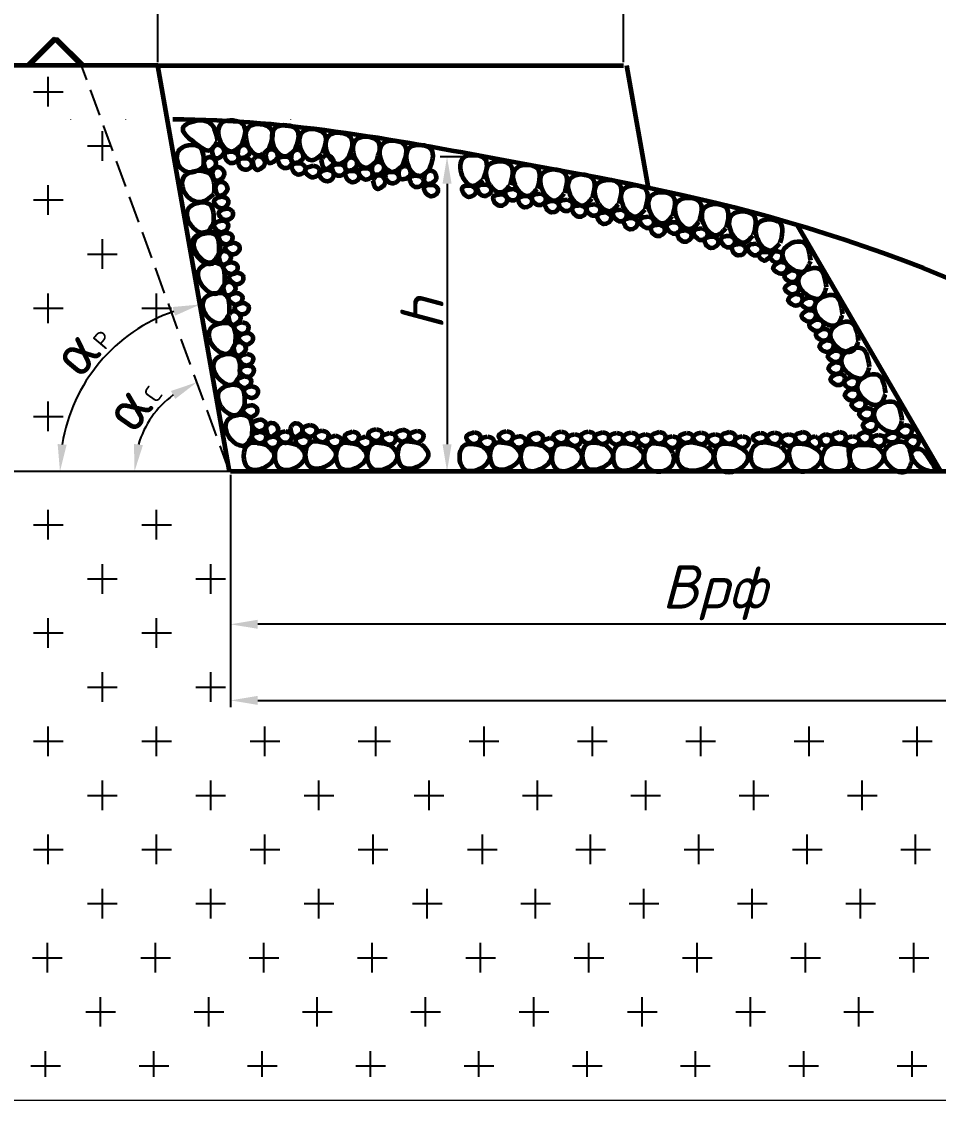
# Model space of a CAD drawing. Header units: millimetres. Extents: x 1400 to 7029, y -1119 to 1612.
# Drawn here: x 2467.7 to 2637, y -579.8 to -380.5 of the extents above; entities that cross this region are included whole.
import ezdxf

# ---------------------------------------------------------------- set-up
doc = ezdxf.new("R2010")
doc.units = ezdxf.units.MM
doc.linetypes.add('gost5', pattern=[7, 5, -2, 0])
doc.styles.get("Standard").update_dxf_attribs({"font": 'isocpeur.ttf'})
doc.dimstyles.new('ISO-25', dxfattribs={"dimtxt": 2.5, "dimasz": 2.5, "dimexe": 1.25, "dimexo": 0.625, "dimtad": 1, "dimtxsty": 'Standard', "dimcen": 2.5, "dimadec": 0, "dimazin": 0, "dimtfac": 1, "dimtmove": 0, "dimatfit": 3, "dimfxl": 1, "dimarcsym": 0})

# ---------------------------------------------------------------- blocks, each defined once
blk = doc.blocks.new('*D116')
at = {"color": 0, "lineweight": -2, "transparency": 16777216}
for p, q in [((2492.83, -387.93), (2492.83, -372.93)), ((2497.83, -374.18), (2573.83, -374.18)), ((2578.83, -387.93), (2578.83, -372.93))]:
    blk.add_line(p, q, dxfattribs=at)
at = {"color": 0, "transparency": 16777216}
for points in [[(2497.83, -373.34), (2497.83, -375.01), (2492.83, -374.18)], [(2573.83, -373.34), (2573.83, -375.01), (2578.83, -374.18)]]:
    blk.add_solid(points, dxfattribs=at)
at = {"layer": 'Defpoints', "color": 0, "transparency": 16777216}
for p in [(2578.83, -374.18), (2492.83, -388.56), (2578.83, -388.56)]:
    blk.add_point(p, dxfattribs=at)
at = {"color": 0, "transparency": 16777216, "insert": (2535.83, -369.55), "char_height": 8, "attachment_point": 5}
blk.add_mtext('{\\fISOCPEUR|b0|i1|c204|p34;А\\H0.68x;Б}', dxfattribs=at)
blk = doc.blocks.new('*D117')
at = {"color": 0, "lineweight": -2, "transparency": 16777216}
for p, q in [((2553.24, -405.43), (2544.97, -405.43)), ((2546.22, -410.43), (2546.22, -458.56)), ((2553.24, -463.56), (2544.97, -463.56))]:
    blk.add_line(p, q, dxfattribs=at)
at = {"color": 0, "transparency": 16777216}
for points in [[(2545.39, -410.43), (2547.06, -410.43), (2546.22, -405.43)], [(2545.39, -458.56), (2547.06, -458.56), (2546.22, -463.56)]]:
    blk.add_solid(points, dxfattribs=at)
at = {"layer": 'Defpoints', "color": 0, "transparency": 16777216}
for p in [(2553.86, -405.43), (2546.22, -463.56), (2553.86, -463.56)]:
    blk.add_point(p, dxfattribs=at)
at = {"color": 0, "transparency": 16777216, "insert": (2541.6, -434.49), "char_height": 8, "attachment_point": 5, "rotation": 90}
blk.add_mtext('{\\fISOCPEUR|b0|i1|c0|p34;h}', dxfattribs=at)
blk = doc.blocks.new('*D118')
at = {"color": 0, "lineweight": -2, "transparency": 16777216}
blk.add_line((2477.5, -463.56), (2473.5, -463.56), dxfattribs=at)
blk.add_arc((2506.05, -463.56), 31.3, 109.1633, 170.8367, dxfattribs=at)
at = {"color": 0, "transparency": 16777216}
for points in [[(2495.57, -433.19), (2495.99, -434.8), (2500.62, -432.73)], [(2475.98, -458.64), (2474.32, -458.51), (2474.75, -463.56)]]:
    blk.add_solid(points, dxfattribs=at)
at = {"layer": 'Defpoints', "color": 0, "transparency": 16777216}
for p in [(2492.83, -388.56), (2487.36, -438.45), (2478.13, -463.56), (2506.05, -463.56), (2506.05, -463.56)]:
    blk.add_point(p, dxfattribs=at)
at = {"color": 0, "transparency": 16777216, "insert": (2478.53, -440.47), "char_height": 8, "attachment_point": 5, "rotation": 50}
blk.add_mtext('{\\fISOCPEUR|b0|i0|c204|p34;α\\H0.4063x;Р}', dxfattribs=at)
blk = doc.blocks.new('*D119')
at = {"color": 0, "lineweight": -2, "transparency": 16777216}
blk.add_arc((2506.05, -463.56), 17.53, 126.3983, 163.6017, dxfattribs=at)
at = {"color": 0, "transparency": 16777216}
for points in [[(2495.25, -448.71), (2496.04, -450.18), (2500.05, -447.08)], [(2490.06, -458.73), (2488.41, -458.49), (2488.52, -463.56)]]:
    blk.add_solid(points, dxfattribs=at)
at = {"layer": 'Defpoints', "color": 0, "transparency": 16777216}
for p in [(2478.75, -388.56), (2494.02, -450.81), (2478.13, -463.56), (2506.05, -463.56), (2506.05, -463.56)]:
    blk.add_point(p, dxfattribs=at)
at = {"color": 0, "transparency": 16777216, "insert": (2487.9, -450.85), "char_height": 8, "attachment_point": 5, "rotation": 55}
blk.add_mtext('{\\fISOCPEUR|b0|i0|c204|p34;α\\fISOCPEUR|b0|i0|c0|p34;\\H0.4x;C}', dxfattribs=at)
blk = doc.blocks.new('*D123')
at = {"color": 0, "lineweight": -2, "transparency": 16777216}
for p, q in [((2492.2, -388.56), (2442.89, -388.56)), ((2444.14, -458.56), (2444.14, -393.56)), ((2533.35, -463.56), (2442.89, -463.56))]:
    blk.add_line(p, q, dxfattribs=at)
at = {"color": 0, "transparency": 16777216}
for points in [[(2443.31, -393.56), (2444.98, -393.56), (2444.14, -388.56)], [(2443.31, -458.56), (2444.98, -458.56), (2444.14, -463.56)]]:
    blk.add_solid(points, dxfattribs=at)
at = {"layer": 'Defpoints', "color": 0, "transparency": 16777216}
for p in [(2444.14, -388.56), (2492.83, -388.56), (2533.97, -463.56)]:
    blk.add_point(p, dxfattribs=at)
at = {"color": 0, "transparency": 16777216, "insert": (2439.52, -426.06), "char_height": 8, "attachment_point": 5, "rotation": 90}
blk.add_mtext('{\\fISOCPEUR|b0|i1|c0|p34;H}', dxfattribs=at)
blk = doc.blocks.new('*D124')
at = {"color": 0, "lineweight": -2, "transparency": 16777216}
for p, q in [((2506.26, -464.18), (2506.26, -493.07)), ((2705.38, -464.18), (2705.38, -493.07)), ((2700.38, -491.82), (2511.26, -491.82))]:
    blk.add_line(p, q, dxfattribs=at)
at = {"color": 0, "transparency": 16777216}
for points in [[(2511.26, -490.98), (2511.26, -492.65), (2506.26, -491.82)], [(2700.38, -490.98), (2700.38, -492.65), (2705.38, -491.82)]]:
    blk.add_solid(points, dxfattribs=at)
at = {"layer": 'Defpoints', "color": 0, "transparency": 16777216}
for p in [(2506.26, -463.56), (2705.38, -463.56), (2506.26, -491.82)]:
    blk.add_point(p, dxfattribs=at)
at = {"color": 0, "transparency": 16777216, "insert": (2595.54, -485.99), "char_height": 8, "attachment_point": 5}
blk.add_mtext('{\\fISOCPEUR|b0|i1|c204|p34;Врф}', dxfattribs=at)
blk = doc.blocks.new('*D126')
at = {"color": 0, "lineweight": -2, "transparency": 16777216}
for p, q in [((2814.46, -464.18), (2814.46, -507.13)), ((2506.26, -464.81), (2506.26, -507.13)), ((2511.26, -505.88), (2809.46, -505.88))]:
    blk.add_line(p, q, dxfattribs=at)
at = {"color": 0, "transparency": 16777216}
for points in [[(2511.26, -505.05), (2511.26, -506.71), (2506.26, -505.88)], [(2809.46, -505.05), (2809.46, -506.71), (2814.46, -505.88)]]:
    blk.add_solid(points, dxfattribs=at)
at = {"layer": 'Defpoints', "color": 0, "transparency": 16777216}
for p in [(2506.26, -464.18), (2814.46, -463.56), (2814.46, -505.88)]:
    blk.add_point(p, dxfattribs=at)
at = {"color": 0, "transparency": 16777216, "insert": (2660.36, -500.05), "char_height": 8, "attachment_point": 5}
blk.add_mtext('{\\fISOCPEUR|b0|i1|c204|p34;Шр}', dxfattribs=at)

msp = doc.modelspace()

# ---------------------------------------------------------------- linework, layer by layer
at = {"color": 0, "lineweight": 60}
for p, q in [((2473.7521, -383.5559), (2468.7521, -388.5559)), ((2474.0697, -383.5559), (2469.0697, -388.5559)), ((2473.7521, -383.5559), (2478.7521, -388.5559)), ((2474.0697, -383.5559), (2479.0697, -388.5559)), ((2492.8254, -388.5559), (2432.7395, -388.5559)), ((2492.8254, -388.5559), (2578.8254, -388.5559)), ((2506.0499, -463.5559), (2492.8254, -388.5559)), ((2583.4479, -411.2268), (2579.4504, -388.5559)), ((2637.3846, -463.5558), (2610.8455, -418.0321)), ((2814.4578, -463.5558), (2506.2643, -463.5558))]:
    msp.add_line(p, q, dxfattribs=at)
at = {"color": 0, "linetype": 'gost5'}
msp.add_line((2506.0499, -463.5559), (2478.7521, -388.5559), dxfattribs=at)
at = {"color": 0}
for p, q in [((2472.5789, -396.1602), (2472.5789, -390.6833)), ((2469.8404, -393.4217), (2475.3173, -393.4217)), ((2482.5789, -406.1602), (2482.5789, -400.6833)), ((2479.8404, -403.4217), (2484.1629, -403.4217)), ((2472.5789, -416.1602), (2472.5789, -410.6833)), ((2469.8404, -413.4217), (2475.3173, -413.4217)), ((2482.5789, -426.1602), (2482.5789, -420.6833)), ((2479.8404, -423.4217), (2485.3173, -423.4217)), ((2472.5789, -436.1602), (2472.5789, -430.6833)), ((2492.5789, -436.1602), (2492.5789, -430.6833)), ((2469.8404, -433.4217), (2475.3173, -433.4217)), ((2489.8404, -433.4217), (2495.3173, -433.4217)), ((2472.5789, -456.1602), (2472.5789, -450.6833)), ((2469.8404, -453.4217), (2475.3173, -453.4217)), ((2533.9719, -463.5559), (2506.0499, -463.5559)), ((2472.5789, -476.1602), (2472.5789, -470.6833)), ((2492.5789, -476.1602), (2492.5789, -470.6833)), ((2469.8404, -473.4217), (2475.3173, -473.4217)), ((2489.8404, -473.4217), (2495.3173, -473.4217)), ((2482.5789, -486.1602), (2482.5789, -480.6833)), ((2502.5789, -486.1602), (2502.5789, -480.6833)), ((2479.8404, -483.4217), (2485.3173, -483.4217)), ((2499.8404, -483.4217), (2505.3173, -483.4217)), ((2472.5789, -496.1602), (2472.5789, -490.6833)), ((2472.5789, -496.1602), (2472.5789, -490.6833)), ((2492.5789, -496.1602), (2492.5789, -490.6833)), ((2492.5789, -496.1602), (2492.5789, -490.6833)), ((2469.8404, -493.4217), (2475.3173, -493.4217)), ((2489.8404, -493.4217), (2495.3173, -493.4217)), ((2482.5789, -506.1602), (2482.5789, -500.6833)), ((2502.5789, -506.1602), (2502.5789, -500.6833)), ((2479.8404, -503.4217), (2485.3173, -503.4217)), ((2499.8404, -503.4217), (2505.3173, -503.4217)), ((2472.5789, -516.1602), (2472.5789, -510.6833)), ((2492.5789, -516.1602), (2492.5789, -510.6833)), ((2512.5789, -516.1602), (2512.5789, -510.6833)), ((2533.0608, -516.1602), (2533.0608, -510.6833)), ((2553.0608, -516.1602), (2553.0608, -510.6833)), ((2573.0608, -516.1602), (2573.0608, -510.6833)), ((2593.0608, -516.1602), (2593.0608, -510.6833)), ((2613.0608, -516.1602), (2613.0608, -510.6833)), ((2633.0608, -516.1602), (2633.0608, -510.6833)), ((2469.8404, -513.4217), (2475.3173, -513.4217)), ((2489.8404, -513.4217), (2495.3173, -513.4217)), ((2509.8404, -513.4217), (2515.3173, -513.4217)), ((2529.8404, -513.4217), (2535.3173, -513.4217)), ((2530.3223, -513.4217), (2535.7993, -513.4217)), ((2550.3223, -513.4217), (2555.7993, -513.4217)), ((2570.3223, -513.4217), (2575.7993, -513.4217)), ((2590.3223, -513.4217), (2595.7993, -513.4217)), ((2610.3223, -513.4217), (2615.7993, -513.4217)), ((2630.3223, -513.4217), (2635.7993, -513.4217)), ((2482.5789, -526.1602), (2482.5789, -520.6833)), ((2502.5789, -526.1602), (2502.5789, -520.6833)), ((2522.5789, -526.1602), (2522.5789, -520.6833)), ((2522.5789, -526.1602), (2522.5789, -520.6833)), ((2542.9002, -526.1602), (2542.9002, -520.6833)), ((2562.9002, -526.1602), (2562.9002, -520.6833)), ((2582.9002, -526.1602), (2582.9002, -520.6833)), ((2602.9002, -526.1602), (2602.9002, -520.6833)), ((2622.9002, -526.1602), (2622.9002, -520.6833)), ((2479.8404, -523.4217), (2485.3173, -523.4217)), ((2499.8404, -523.4217), (2505.3173, -523.4217)), ((2519.8404, -523.4217), (2525.3173, -523.4217)), ((2519.8404, -523.4217), (2525.3173, -523.4217)), ((2540.1617, -523.4217), (2545.6386, -523.4217)), ((2560.1617, -523.4217), (2565.6386, -523.4217)), ((2580.1617, -523.4217), (2585.6386, -523.4217)), ((2600.1617, -523.4217), (2605.6386, -523.4217)), ((2620.1617, -523.4217), (2625.6386, -523.4217)), ((2472.5789, -536.1602), (2472.5789, -530.6833)), ((2492.5789, -536.1602), (2492.5789, -530.6833)), ((2512.5789, -536.1602), (2512.5789, -530.6833)), ((2512.5789, -536.1602), (2512.5789, -530.6833)), ((2532.5789, -536.1602), (2532.5789, -530.6833)), ((2552.7395, -536.1602), (2552.7395, -530.6833)), ((2572.7395, -536.1602), (2572.7395, -530.6833)), ((2592.7395, -536.1602), (2592.7395, -530.6833)), ((2612.7395, -536.1602), (2612.7395, -530.6833)), ((2632.7395, -536.1602), (2632.7395, -530.6833)), ((2469.8404, -533.4217), (2475.3173, -533.4217)), ((2489.8404, -533.4217), (2495.3173, -533.4217)), ((2509.8404, -533.4217), (2515.3173, -533.4217)), ((2509.8404, -533.4217), (2515.3173, -533.4217)), ((2529.8404, -533.4217), (2535.3173, -533.4217)), ((2550.0011, -533.4217), (2555.478, -533.4217)), ((2570.0011, -533.4217), (2575.478, -533.4217)), ((2590.0011, -533.4217), (2595.478, -533.4217)), ((2610.0011, -533.4217), (2615.478, -533.4217)), ((2630.0011, -533.4217), (2635.478, -533.4217)), ((2482.5789, -546.1602), (2482.5789, -540.6833)), ((2502.5789, -546.1602), (2502.5789, -540.6833)), ((2522.5789, -546.1602), (2522.5789, -540.6833)), ((2542.5789, -546.1602), (2542.5789, -540.6833)), ((2562.5789, -546.1602), (2562.5789, -540.6833)), ((2582.5789, -546.1602), (2582.5789, -540.6833)), ((2602.5789, -546.1602), (2602.5789, -540.6833)), ((2622.5789, -546.1602), (2622.5789, -540.6833)), ((2479.8404, -543.4217), (2485.3173, -543.4217)), ((2499.8404, -543.4217), (2505.3173, -543.4217)), ((2519.8404, -543.4217), (2525.3173, -543.4217)), ((2539.8404, -543.4217), (2545.3173, -543.4217)), ((2559.8404, -543.4217), (2565.3173, -543.4217)), ((2579.8404, -543.4217), (2585.3173, -543.4217)), ((2599.8404, -543.4217), (2605.3173, -543.4217)), ((2619.8404, -543.4217), (2625.3173, -543.4217)), ((2472.4182, -556.1602), (2472.4182, -550.6833)), ((2492.4182, -556.1602), (2492.4182, -550.6833)), ((2512.4182, -556.1602), (2512.4182, -550.6833)), ((2532.4182, -556.1602), (2532.4182, -550.6833)), ((2552.4182, -556.1602), (2552.4182, -550.6833)), ((2572.4182, -556.1602), (2572.4182, -550.6833)), ((2592.4182, -556.1602), (2592.4182, -550.6833)), ((2612.4182, -556.1602), (2612.4182, -550.6833)), ((2632.4182, -556.1602), (2632.4182, -550.6833)), ((2469.6798, -553.4217), (2475.1567, -553.4217)), ((2489.6798, -553.4217), (2495.1567, -553.4217)), ((2509.6798, -553.4217), (2515.1567, -553.4217)), ((2529.6798, -553.4217), (2535.1567, -553.4217)), ((2549.6798, -553.4217), (2555.1567, -553.4217)), ((2569.6798, -553.4217), (2575.1567, -553.4217)), ((2589.6798, -553.4217), (2595.1567, -553.4217)), ((2609.6798, -553.4217), (2615.1567, -553.4217)), ((2629.6798, -553.4217), (2635.1567, -553.4217)), ((2482.2576, -566.1602), (2482.2576, -560.6833)), ((2502.2576, -566.1602), (2502.2576, -560.6833)), ((2522.2576, -566.1602), (2522.2576, -560.6833)), ((2542.2576, -566.1602), (2542.2576, -560.6833)), ((2562.2576, -566.1602), (2562.2576, -560.6833)), ((2582.2576, -566.1602), (2582.2576, -560.6833)), ((2602.2576, -566.1602), (2602.2576, -560.6833)), ((2622.2576, -566.1602), (2622.2576, -560.6833)), ((2479.5191, -563.4217), (2484.9961, -563.4217)), ((2499.5191, -563.4217), (2504.9961, -563.4217)), ((2519.5191, -563.4217), (2524.9961, -563.4217)), ((2539.5191, -563.4217), (2544.9961, -563.4217)), ((2559.5191, -563.4217), (2564.9961, -563.4217)), ((2579.5191, -563.4217), (2584.9961, -563.4217)), ((2599.5191, -563.4217), (2604.9961, -563.4217)), ((2619.5191, -563.4217), (2624.9961, -563.4217)), ((2472.097, -575.4607), (2472.097, -570.6833)), ((2492.097, -575.4607), (2492.097, -570.6833)), ((2512.097, -575.4607), (2512.097, -570.6833)), ((2532.097, -575.4607), (2532.097, -570.6833)), ((2552.097, -575.4607), (2552.097, -570.6833)), ((2572.097, -575.4607), (2572.097, -570.6833)), ((2592.097, -575.4607), (2592.097, -570.6833)), ((2612.097, -575.4607), (2612.097, -570.6833)), ((2632.097, -575.4607), (2632.097, -570.6833)), ((2469.3585, -573.4217), (2474.8354, -573.4217)), ((2489.3585, -573.4217), (2494.8354, -573.4217)), ((2509.3585, -573.4217), (2514.8354, -573.4217)), ((2529.3585, -573.4217), (2534.8354, -573.4217)), ((2549.3585, -573.4217), (2554.8354, -573.4217)), ((2569.3585, -573.4217), (2574.8354, -573.4217)), ((2589.3585, -573.4217), (2594.8354, -573.4217)), ((2609.3585, -573.4217), (2614.8354, -573.4217)), ((2629.3585, -573.4217), (2634.8354, -573.4217))]:
    msp.add_line(p, q, dxfattribs=at)
at = {"color": 0, "lineweight": 20}
for p, q in [((2476.7333, -398.5934), (2476.7333, -398.5558)), ((2486.8933, -398.5934), (2486.8933, -398.5558)), ((2497.0533, -398.5934), (2497.0533, -398.5558)), ((2507.2133, -398.5934), (2507.2133, -398.5558)), ((2517.3733, -398.5934), (2517.3733, -398.5558)), ((2506.0499, -463.5559), (2472.4383, -463.5559)), ((2506.0499, -463.5559), (2706.0499, -463.5559)), ((2667.1526, -579.79), (2432.7896, -579.79))]:
    msp.add_line(p, q, dxfattribs=at)
at = {"color": 0, "lineweight": 60}
msp.add_open_spline([(2670.662, -442.9491), (2623.8489, -417.9555), (2569.5183, -408.7769), (2517.3733, -398.5934), (2495.57, -398.5558)], degree=3, knots=[57.54126423, 57.54126423, 57.54126423, 57.54126423, 128.11048487, 174.0519789, 174.0519789, 174.0519789, 174.0519789], dxfattribs=at)
for points in [[(2503.8842, -402.4971), (2502.0074, -398.9653), (2497.4254, -400.1913), (2499.9106, -403.0399), (2502.4282, -404.2156), (2503.8039, -402.6224)], [(2508.2964, -403.2339), (2508.6397, -399.5643), (2504.659, -399.1919), (2504.3451, -402.5469), (2506.388, -404.4302), (2508.1818, -403.3289)], [(2513.3506, -403.9479), (2513.6939, -400.2784), (2509.7131, -399.906), (2509.3992, -403.261), (2511.4422, -405.1443), (2513.236, -404.043)], [(2518.1588, -404.1448), (2518.5021, -400.4752), (2514.5213, -400.1028), (2514.2074, -403.4578), (2516.2504, -405.3412), (2518.0442, -404.2398)], [(2523.2129, -404.8589), (2523.5562, -401.1893), (2519.5755, -400.8169), (2519.2616, -404.1719), (2521.3045, -406.0553), (2523.0983, -404.9539)], [(2528.104, -405.5526), (2528.4473, -401.8831), (2524.4666, -401.5106), (2524.1527, -404.8657), (2526.1956, -406.749), (2527.9894, -405.6477)], [(2533.1582, -406.2667), (2533.5015, -402.5971), (2529.5207, -402.2247), (2529.2068, -405.5798), (2531.2498, -407.4631), (2533.0436, -406.3618)], [(2538.0692, -406.9963), (2538.4125, -403.3268), (2534.4317, -402.9544), (2534.1179, -406.3094), (2536.1608, -408.1927), (2537.9546, -407.0914)], [(2501.2691, -407.2033), (2500.4842, -403.6022), (2496.5778, -404.4537), (2497.2954, -407.7461), (2499.1681, -408.261), (2501.1887, -407.3286)], [(2502.839, -404.261), (2503.4905, -405.7612), (2505.039, -404.4733), (2503.81, -403.1858), (2503.2373, -403.45), (2502.839, -404.261)], [(2506.855, -404.4991), (2505.254, -404.8331), (2506.2014, -406.6104), (2507.7112, -405.6679), (2507.5685, -405.0534), (2506.855, -404.4991)], [(2507.6917, -403.9532), (2507.8579, -405.5803), (2509.7239, -404.8222), (2508.9429, -403.2228), (2508.317, -403.3011), (2507.6917, -403.9532)], [(2512.7494, -405.0868), (2513.4009, -406.587), (2514.9494, -405.2991), (2513.7205, -404.0116), (2513.1477, -404.2758), (2512.7494, -405.0868)], [(2517.5541, -404.8642), (2517.7203, -406.4912), (2519.5863, -405.7332), (2518.8053, -404.1338), (2518.1794, -404.212), (2517.5541, -404.8642)], [(2542.9646, -407.7818), (2543.308, -404.1123), (2539.3272, -403.7399), (2539.0133, -407.0949), (2541.0563, -408.9782), (2542.8501, -407.8769)], [(2501.3421, -406.5319), (2501.9936, -408.0321), (2503.5421, -406.7442), (2502.3132, -405.4567), (2501.7404, -405.721), (2501.3421, -406.5319)], [(2509.3516, -405.7054), (2507.7506, -406.0394), (2508.698, -407.8167), (2510.2078, -406.8741), (2510.0651, -406.2597), (2509.3516, -405.7054)], [(2510.3751, -406.3771), (2511.0265, -407.8773), (2512.575, -406.5894), (2511.3461, -405.3019), (2510.7733, -405.5661), (2510.3751, -406.3771)], [(2516.7174, -405.41), (2515.1163, -405.7441), (2516.0638, -407.5214), (2517.5736, -406.5788), (2517.4309, -405.9644), (2516.7174, -405.41)], [(2519.214, -406.6163), (2517.6129, -406.9503), (2518.5603, -408.7276), (2520.0701, -407.7851), (2519.9274, -407.1706), (2519.214, -406.6163)], [(2523.0465, -406.1867), (2523.698, -407.6868), (2525.2465, -406.399), (2524.0176, -405.1114), (2523.4448, -405.3757), (2523.0465, -406.1867)], [(2527.4993, -406.272), (2527.6655, -407.899), (2529.5315, -407.141), (2528.7505, -405.5416), (2528.1246, -405.6198), (2527.4993, -406.272)], [(2532.4873, -407.0705), (2532.6535, -408.6975), (2534.5195, -407.9395), (2533.7385, -406.3401), (2533.1126, -406.4183), (2532.4873, -407.0705)], [(2552.9335, -409.6023), (2553.2768, -405.9327), (2549.2961, -405.5603), (2548.9822, -408.9153), (2551.0252, -410.7986), (2552.819, -409.6973)], [(2557.9444, -410.615), (2557.9013, -406.9297), (2553.9035, -406.9763), (2553.9428, -410.3458), (2556.1718, -412.0047), (2557.8404, -410.7215)], [(2503.2486, -412.2326), (2502.4637, -408.6316), (2497.526, -409.3311), (2498.2359, -412.6866), (2500.5915, -413.7836), (2503.1682, -412.3579)], [(2502.8906, -408.39), (2503.5421, -409.8901), (2505.0906, -408.6023), (2503.8617, -407.3148), (2503.2889, -407.579), (2502.8906, -408.39)], [(2521.4734, -407.0654), (2520.0488, -407.8689), (2521.4903, -409.2756), (2522.6435, -407.9198), (2522.3213, -407.3775), (2521.4734, -407.0654)], [(2524.1054, -407.7851), (2522.6808, -408.5886), (2524.1223, -409.9952), (2525.2755, -408.6394), (2524.9533, -408.0971), (2524.1054, -407.7851)], [(2526.6626, -406.8179), (2525.0616, -407.1519), (2526.009, -408.9292), (2527.5188, -407.9866), (2527.3761, -407.3722), (2526.6626, -406.8179)], [(2529.1592, -408.0241), (2527.5582, -408.3582), (2528.5056, -410.1355), (2530.0154, -409.1929), (2529.8727, -408.5785), (2529.1592, -408.0241)], [(2531.624, -407.5252), (2530.023, -407.8592), (2530.9704, -409.6365), (2532.4802, -408.6939), (2532.3375, -408.0795), (2531.624, -407.5252)], [(2536.4952, -408.2258), (2534.8942, -408.5598), (2535.8416, -410.3371), (2537.3514, -409.3946), (2537.2087, -408.7801), (2536.4952, -408.2258)], [(2537.3923, -407.8819), (2537.5585, -409.509), (2539.4244, -408.7509), (2538.6435, -407.1515), (2538.0176, -407.2298), (2537.3923, -407.8819)], [(2542.1181, -408.7358), (2542.2843, -410.3629), (2544.1503, -409.6048), (2543.3693, -408.0054), (2542.7434, -408.0837), (2542.1181, -408.7358)], [(2562.9424, -411.2726), (2562.8994, -407.5873), (2558.9015, -407.6339), (2558.9409, -411.0034), (2561.1699, -412.6623), (2562.8384, -411.3791)], [(2567.9632, -412.1203), (2567.9202, -408.435), (2563.9223, -408.4816), (2563.9616, -411.8511), (2566.1906, -413.51), (2567.8592, -412.2268)], [(2573.0904, -413.0517), (2573.0474, -409.3664), (2569.0496, -409.4131), (2569.0889, -412.7825), (2571.3179, -414.4414), (2572.9865, -413.1582)], [(2503.4584, -411.1254), (2504.1099, -412.6256), (2505.6584, -411.3377), (2504.4294, -410.0502), (2503.8567, -410.3145), (2503.4584, -411.1254)], [(2532.6027, -409.8886), (2533.2542, -411.3888), (2534.8026, -410.1009), (2533.5737, -408.8134), (2533.0009, -409.0776), (2532.6027, -409.8886)], [(2541.0201, -408.9161), (2539.419, -409.2501), (2540.3665, -411.0274), (2541.8763, -410.0849), (2541.7336, -409.4704), (2541.0201, -408.9161)], [(2543.6777, -410.6097), (2542.0767, -410.9437), (2543.0241, -412.721), (2544.5339, -411.7785), (2544.3912, -411.164), (2543.6777, -410.6097)], [(2553.5229, -410.5627), (2551.9219, -410.8967), (2552.8693, -412.674), (2554.3791, -411.7314), (2554.2364, -411.117), (2553.5229, -410.5627)], [(2578.0153, -414.0651), (2577.9722, -410.3798), (2573.9744, -410.4264), (2574.0137, -413.7959), (2576.2427, -415.4548), (2577.9113, -414.1716)], [(2582.8805, -415.0672), (2582.8375, -411.3819), (2578.8397, -411.4285), (2578.879, -414.798), (2581.108, -416.4569), (2582.7765, -415.1737)], [(2550.6781, -410.7397), (2549.077, -411.0737), (2550.0245, -412.851), (2551.5343, -411.9085), (2551.3916, -411.294), (2550.6781, -410.7397)], [(2556.3505, -412.3397), (2554.7932, -412.8396), (2555.9216, -414.5079), (2557.3244, -413.4123), (2557.1181, -412.8162), (2556.3505, -412.3397)], [(2558.5871, -411.3596), (2557.0299, -411.8595), (2558.1583, -413.5278), (2559.561, -412.4323), (2559.3547, -411.8362), (2558.5871, -411.3596)], [(2563.4971, -412.2183), (2561.9399, -412.7182), (2563.0683, -414.3865), (2564.471, -413.291), (2564.2647, -412.6948), (2563.4971, -412.2183)], [(2587.9076, -416.323), (2587.8646, -412.6377), (2583.8667, -412.6843), (2583.9061, -416.0538), (2586.1351, -417.7127), (2587.8036, -416.4295)], [(2503.1163, -417.8014), (2502.3314, -414.2004), (2498.425, -415.0518), (2499.1426, -418.3442), (2501.6412, -419.4325), (2503.0359, -417.9267)], [(2504.6534, -412.7758), (2503.2288, -413.5793), (2504.6703, -414.9859), (2505.8235, -413.6301), (2505.5013, -413.0878), (2504.6534, -412.7758)], [(2560.9749, -412.6357), (2559.4176, -413.1357), (2560.546, -414.8039), (2561.9488, -413.7084), (2561.7425, -413.1123), (2560.9749, -412.6357)], [(2565.9378, -413.5633), (2564.3806, -414.0632), (2565.509, -415.7315), (2566.9117, -414.636), (2566.7054, -414.0398), (2565.9378, -413.5633)], [(2568.4832, -413.3379), (2566.9259, -413.8378), (2568.0543, -415.5061), (2569.4571, -414.4106), (2569.2508, -413.8144), (2568.4832, -413.3379)], [(2570.9502, -414.3829), (2569.3929, -414.8828), (2570.5213, -416.5511), (2571.9241, -415.4556), (2571.7178, -414.8595), (2570.9502, -414.3829)], [(2573.5844, -414.2003), (2572.0271, -414.7002), (2573.1555, -416.3685), (2574.4591, -415.6454), (2574.352, -414.6768), (2573.5844, -414.2003)], [(2592.8299, -417.3695), (2592.7869, -413.6842), (2588.7891, -413.7308), (2588.8284, -417.1003), (2591.0574, -418.7592), (2592.726, -417.476)], [(2597.8046, -418.5207), (2597.7616, -414.8353), (2593.7638, -414.882), (2593.8031, -418.2514), (2596.0321, -419.9104), (2597.7007, -418.6272)], [(2505.5158, -414.9642), (2504.0913, -415.7677), (2505.5327, -417.1743), (2506.6859, -415.8185), (2506.3637, -415.2762), (2505.5158, -414.9642)], [(2575.5769, -415.6973), (2574.0197, -416.1972), (2575.1481, -417.8655), (2576.5508, -416.77), (2576.3445, -416.1738), (2575.5769, -415.6973)], [(2578.4496, -415.2024), (2576.8924, -415.7023), (2578.0208, -417.3706), (2579.3244, -416.6475), (2579.2172, -415.6789), (2578.4496, -415.2024)], [(2583.4767, -416.4582), (2581.9194, -416.9581), (2583.0478, -418.6264), (2584.3515, -417.9033), (2584.2443, -416.9347), (2583.4767, -416.4582)], [(2602.8317, -419.8811), (2602.7887, -416.1958), (2598.7908, -416.2424), (2598.8302, -419.6119), (2601.0592, -421.2708), (2602.7277, -419.9876)], [(2504.647, -417.1928), (2503.2224, -417.9963), (2504.6639, -419.4029), (2505.8171, -418.0471), (2505.4949, -417.5048), (2504.647, -417.1928)], [(2580.4422, -416.6994), (2578.8849, -417.1993), (2580.0133, -418.8676), (2581.4161, -417.772), (2581.2098, -417.1759), (2580.4422, -416.6994)], [(2585.4693, -417.9552), (2583.912, -418.4551), (2585.0404, -420.1234), (2586.4432, -419.0278), (2586.2369, -418.4317), (2585.4693, -417.9552)], [(2588.399, -417.5047), (2586.8418, -418.0046), (2587.9702, -419.6729), (2589.2738, -418.9498), (2589.1666, -417.9812), (2588.399, -417.5047)], [(2607.754, -421.3462), (2607.711, -417.6609), (2603.7132, -417.7075), (2603.7525, -421.077), (2605.9815, -422.7359), (2607.6501, -421.4527)], [(2505.4341, -419.4214), (2504.0095, -420.2249), (2505.451, -421.6316), (2506.6042, -420.2758), (2506.282, -419.7335), (2505.4341, -419.4214)], [(2590.3916, -419.0017), (2588.8344, -419.5016), (2589.9627, -421.1699), (2591.3655, -420.0743), (2591.1592, -419.4782), (2590.3916, -419.0017)], [(2593.3737, -418.6558), (2591.8165, -419.1558), (2592.9449, -420.824), (2594.2485, -420.1009), (2594.1413, -419.1324), (2593.3737, -418.6558)], [(2595.3663, -420.1529), (2593.8091, -420.6528), (2594.9374, -422.321), (2596.3402, -421.2255), (2596.1339, -420.6294), (2595.3663, -420.1529)], [(2598.4008, -420.0163), (2596.8436, -420.5162), (2597.972, -422.1845), (2599.2756, -421.4614), (2599.1684, -420.4928), (2598.4008, -420.0163)], [(2506.7459, -421.3005), (2505.3214, -422.104), (2506.7628, -423.5106), (2507.916, -422.1548), (2507.5938, -421.6125), (2506.7459, -421.3005)], [(2600.3934, -421.5133), (2598.8361, -422.0132), (2599.9645, -423.6815), (2601.3673, -422.586), (2601.161, -421.9898), (2600.3934, -421.5133)], [(2603.3231, -421.4814), (2601.7659, -421.9813), (2602.8943, -423.6496), (2604.1979, -422.9265), (2604.0908, -421.9579), (2603.3231, -421.4814)], [(2613.3835, -424.6131), (2611.915, -421.2327), (2608.2479, -422.8257), (2609.5906, -425.9163), (2612.2528, -426.4994), (2613.3289, -424.7516)], [(2504.1091, -423.8891), (2504.7606, -425.3892), (2506.3091, -424.1013), (2505.0802, -422.8138), (2504.5074, -423.0781), (2504.1091, -423.8891)], [(2605.3157, -422.9784), (2603.7585, -423.4783), (2604.7695, -424.6474), (2605.6833, -424.0665), (2606.0833, -423.4549), (2605.3157, -422.9784)], [(2606.7658, -422.853), (2605.9566, -424.0643), (2607.2111, -425.0179), (2608.0794, -423.4642), (2607.6581, -422.9946), (2606.7658, -422.853)], [(2505.1679, -428.9516), (2504.383, -425.3506), (2500.4766, -426.202), (2501.1942, -429.4944), (2503.7118, -430.67), (2505.0875, -429.0769)], [(2506.3774, -424.8957), (2504.9529, -425.6992), (2506.3944, -427.1058), (2507.5476, -425.75), (2507.2254, -425.2077), (2506.3774, -424.8957)], [(2607.6989, -424.8735), (2606.4573, -425.938), (2608.1442, -427.0383), (2609.0125, -425.4846), (2608.5912, -425.0151), (2607.6989, -424.8735)], [(2609.763, -426.4137), (2608.5214, -427.4782), (2610.2083, -428.5785), (2611.0766, -427.0248), (2610.6553, -426.5553), (2609.763, -426.4137)], [(2616.2997, -429.5224), (2614.8312, -426.142), (2611.1641, -427.735), (2612.5067, -430.8256), (2615.2046, -431.4906), (2616.2451, -429.6609)], [(2504.932, -429.5756), (2505.5835, -431.0757), (2507.132, -429.7879), (2505.903, -428.5004), (2505.3303, -428.7646), (2504.932, -429.5756)], [(2507.4332, -426.8392), (2506.0087, -427.6427), (2507.4501, -429.0493), (2508.6033, -427.6935), (2508.2811, -427.1512), (2507.4332, -426.8392)], [(2506.0356, -434.5204), (2505.2507, -430.9194), (2501.3442, -431.7708), (2502.0619, -435.0632), (2504.5605, -436.1516), (2505.9552, -434.6457)], [(2507.2665, -430.5596), (2505.842, -431.3631), (2507.2834, -432.7697), (2508.4366, -431.4139), (2508.1144, -430.8716), (2507.2665, -430.5596)], [(2609.8534, -428.6733), (2608.6118, -429.7378), (2610.2987, -430.8381), (2611.167, -429.2844), (2610.7457, -428.8149), (2609.8534, -428.6733)], [(2508.4334, -432.392), (2507.0088, -433.1955), (2508.4503, -434.6021), (2509.6035, -433.2463), (2509.2813, -432.704), (2508.4334, -432.392)], [(2610.4639, -430.7747), (2609.2223, -431.8393), (2610.9092, -432.9396), (2611.7775, -431.3858), (2611.3562, -430.9163), (2610.4639, -430.7747)], [(2612.8833, -431.4074), (2611.6417, -432.4719), (2613.3286, -433.5722), (2614.1969, -432.0185), (2613.7756, -431.549), (2612.8833, -431.4074)], [(2619.2926, -434.4932), (2617.8241, -431.1128), (2614.157, -432.7058), (2615.4997, -435.7964), (2618.1975, -436.4614), (2619.238, -434.6317)], [(2505.8831, -435.0059), (2506.5346, -436.5061), (2508.0831, -435.2182), (2506.8542, -433.9307), (2506.2814, -434.1949), (2505.8831, -435.0059)], [(2612.9484, -433.746), (2611.7068, -434.8106), (2613.3938, -435.9109), (2614.2621, -434.3572), (2613.8408, -433.8877), (2612.9484, -433.746)], [(2507.1667, -440.0614), (2506.3818, -436.4603), (2502.4754, -437.3118), (2503.1931, -440.6042), (2505.7107, -441.7798), (2507.0864, -440.1866)], [(2508.3778, -436.0013), (2506.9533, -436.8048), (2508.3947, -438.2115), (2509.5479, -436.8557), (2509.2257, -436.3134), (2508.3778, -436.0013)], [(2614.3652, -435.4836), (2613.1236, -436.5482), (2614.8105, -437.6485), (2615.6788, -436.0948), (2615.2575, -435.6253), (2614.3652, -435.4836)], [(2622.2259, -439.4345), (2620.7574, -436.0541), (2617.0904, -437.6471), (2618.433, -440.7378), (2621.0952, -441.3208), (2622.1714, -439.573)], [(2509.2113, -437.9448), (2507.7867, -438.7483), (2509.2282, -440.1549), (2510.3814, -438.7992), (2510.0592, -438.2569), (2509.2113, -437.9448)], [(2615.5954, -437.2308), (2614.3538, -438.2954), (2616.0407, -439.3957), (2616.909, -437.842), (2616.4877, -437.3725), (2615.5954, -437.2308)], [(2506.8426, -440.673), (2507.4941, -442.1732), (2509.0426, -440.8853), (2507.8137, -439.5978), (2507.2409, -439.862), (2506.8426, -440.673)], [(2616.2445, -439.3358), (2615.0029, -440.4004), (2616.6899, -441.5007), (2617.5581, -439.947), (2617.1369, -439.4775), (2616.2445, -439.3358)], [(2624.2407, -444.2503), (2622.7722, -440.8699), (2619.1052, -442.463), (2620.4478, -445.5536), (2623.1456, -446.2186), (2624.1862, -444.3888)], [(2508.0137, -445.802), (2507.2288, -442.201), (2503.3223, -443.0524), (2504.04, -446.3448), (2506.5576, -447.5205), (2507.9333, -445.9273)], [(2509.2668, -441.8318), (2507.8423, -442.6353), (2509.2838, -444.0419), (2510.4369, -442.6861), (2510.1147, -442.1438), (2509.2668, -441.8318)], [(2617.7915, -441.2103), (2616.5499, -442.2748), (2618.2368, -443.3751), (2619.1051, -441.8214), (2618.6839, -441.3519), (2617.7915, -441.2103)], [(2509.378, -443.9419), (2507.9534, -444.7454), (2509.3949, -446.152), (2510.5481, -444.7962), (2510.2259, -444.2539), (2509.378, -443.9419)], [(2617.9086, -443.4102), (2616.667, -444.4747), (2618.3539, -445.575), (2619.2222, -444.0213), (2618.8009, -443.5518), (2617.9086, -443.4102)], [(2508.8591, -445.9557), (2507.4345, -446.7593), (2508.876, -448.1659), (2510.0292, -446.8101), (2509.707, -446.2678), (2508.8591, -445.9557)], [(2618.2833, -445.4696), (2617.0417, -446.5342), (2618.7286, -447.6345), (2619.5969, -446.0808), (2619.1756, -445.6113), (2618.2833, -445.4696)], [(2620.7891, -446.1015), (2619.5475, -447.1661), (2621.2344, -448.2664), (2622.1027, -446.7127), (2621.6814, -446.2431), (2620.7891, -446.1015)], [(2627.2155, -449.1333), (2625.747, -445.7529), (2622.08, -447.3459), (2623.4226, -450.4366), (2626.1204, -451.1016), (2627.161, -449.2718)], [(2508.8423, -451.5007), (2508.0574, -447.8997), (2504.151, -448.7511), (2504.8686, -452.0435), (2507.3672, -453.1319), (2508.7619, -451.626)], [(2510.1318, -447.8077), (2508.7072, -448.6112), (2510.1487, -450.0179), (2511.3019, -448.6621), (2510.9797, -448.1198), (2510.1318, -447.8077)], [(2620.9062, -448.3482), (2619.6646, -449.4128), (2621.3515, -450.5131), (2622.2198, -448.9593), (2621.7985, -448.4898), (2620.9062, -448.3482)], [(2622.1391, -450.1431), (2620.8975, -451.2076), (2622.5844, -452.3079), (2623.4527, -450.7542), (2623.0315, -450.2847), (2622.1391, -450.1431)], [(2630.2637, -454.1772), (2628.7952, -450.7968), (2625.1281, -452.3898), (2626.4708, -455.4804), (2629.1686, -456.1454), (2630.2091, -454.3157)], [(2510.0201, -451.3109), (2508.5956, -452.1144), (2510.0371, -453.521), (2511.1902, -452.1652), (2510.868, -451.6229), (2510.0201, -451.3109)], [(2623.5592, -451.8578), (2622.3176, -452.9224), (2624.0045, -454.0227), (2624.8728, -452.469), (2624.4515, -451.9995), (2623.5592, -451.8578)], [(2510.2431, -457.0434), (2509.4582, -453.4423), (2505.5518, -454.2938), (2506.2695, -457.5862), (2508.7871, -458.7618), (2510.1628, -457.1687)], [(2511.633, -453.9556), (2510.2085, -454.7591), (2511.6499, -456.1657), (2512.8031, -454.8099), (2512.4809, -454.2676), (2511.633, -453.9556)], [(2624.2396, -453.9865), (2622.998, -455.0511), (2624.6849, -456.1514), (2625.5532, -454.5977), (2625.132, -454.1282), (2624.2396, -453.9865)], [(2511.633, -456.2119), (2510.2085, -457.0154), (2511.6499, -458.422), (2512.8031, -457.0662), (2512.4809, -456.5239), (2511.633, -456.2119)], [(2512.8272, -455.6415), (2513.4787, -457.1417), (2515.0272, -455.8538), (2513.7983, -454.5663), (2513.2255, -454.8305), (2512.8272, -455.6415)], [(2516.3994, -456.1335), (2514.9749, -456.937), (2516.4164, -458.3436), (2517.5695, -456.9879), (2517.2473, -456.4456), (2516.3994, -456.1335)], [(2517.3328, -455.7092), (2517.9843, -457.2093), (2519.5327, -455.9215), (2518.3038, -454.6339), (2517.731, -454.8982), (2517.3328, -455.7092)], [(2520.9275, -454.9579), (2519.503, -455.7614), (2520.9445, -457.168), (2522.0977, -455.8123), (2521.7754, -455.27), (2520.9275, -454.9579)], [(2523.148, -456.0135), (2521.7235, -456.8171), (2523.1649, -458.2237), (2524.3181, -456.8679), (2523.9959, -456.3256), (2523.148, -456.0135)], [(2528.7746, -456.2074), (2527.3501, -457.011), (2528.7916, -458.4176), (2529.9447, -457.0618), (2529.6225, -456.5195), (2528.7746, -456.2074)], [(2533.1268, -455.756), (2531.7023, -456.5595), (2533.1437, -457.9661), (2534.2969, -456.6104), (2533.9747, -456.0681), (2533.1268, -455.756)], [(2535.592, -456.458), (2534.1675, -457.2615), (2535.6089, -458.6682), (2536.7621, -457.3124), (2536.4399, -456.7701), (2535.592, -456.458)], [(2538.064, -455.8641), (2536.6395, -456.6676), (2538.0809, -458.0742), (2539.2341, -456.7184), (2538.9119, -456.1761), (2538.064, -455.8641)], [(2540.6807, -456.0557), (2539.2561, -456.8592), (2540.6976, -458.2658), (2541.8508, -456.91), (2541.5286, -456.3677), (2540.6807, -456.0557)], [(2551.2421, -456.3421), (2549.8176, -457.1457), (2551.2591, -458.5523), (2552.4122, -457.1965), (2552.09, -456.6542), (2551.2421, -456.3421)], [(2557.2272, -456.1368), (2555.8026, -456.9403), (2557.2441, -458.3469), (2558.3973, -456.9911), (2558.0751, -456.4488), (2557.2272, -456.1368)], [(2562.7617, -456.4147), (2561.3372, -457.2182), (2562.7787, -458.6248), (2563.9319, -457.269), (2563.6097, -456.7267), (2562.7617, -456.4147)], [(2567.2828, -456.2), (2565.8583, -457.0035), (2567.2998, -458.4101), (2568.453, -457.0543), (2568.1308, -456.512), (2567.2828, -456.2)], [(2572.3343, -456.1891), (2570.9098, -456.9926), (2572.3512, -458.3993), (2573.5044, -457.0435), (2573.1822, -456.5012), (2572.3343, -456.1891)], [(2574.96, -456.34), (2573.5355, -457.1435), (2574.9769, -458.5501), (2576.1301, -457.1943), (2575.8079, -456.652), (2574.96, -456.34)], [(2577.582, -456.4286), (2576.1574, -457.2321), (2577.5989, -458.6387), (2578.7521, -457.2829), (2578.4299, -456.7406), (2577.582, -456.4286)], [(2580.2353, -456.3831), (2578.8108, -457.1866), (2580.2522, -458.5932), (2581.4054, -457.2375), (2581.0832, -456.6952), (2580.2353, -456.3831)], [(2585.3781, -456.2738), (2583.9536, -457.0773), (2585.395, -458.4839), (2586.5482, -457.1281), (2586.226, -456.5858), (2585.3781, -456.2738)], [(2590.4973, -456.4286), (2589.0727, -457.2321), (2590.2621, -458.3215), (2591.6674, -457.2829), (2591.3452, -456.7406), (2590.4973, -456.4286)], [(2593.1506, -456.3831), (2591.7261, -457.1866), (2593.1675, -458.5932), (2594.3207, -457.2375), (2593.9985, -456.6952), (2593.1506, -456.3831)], [(2598.2934, -456.2738), (2596.8689, -457.0773), (2598.3103, -458.4839), (2599.4635, -457.1281), (2599.1413, -456.5858), (2598.2934, -456.2738)], [(2604.1035, -456.4286), (2602.6789, -457.2321), (2603.8683, -458.3215), (2605.2736, -457.2829), (2604.9514, -456.7406), (2604.1035, -456.4286)], [(2606.7568, -456.3831), (2605.3323, -457.1866), (2606.7738, -458.5932), (2607.9269, -457.2375), (2607.6047, -456.6952), (2606.7568, -456.3831)], [(2611.8996, -456.2738), (2610.4751, -457.0773), (2611.9165, -458.4839), (2613.0697, -457.1281), (2612.7475, -456.5858), (2611.8996, -456.2738)], [(2618.6979, -456.2738), (2617.2733, -457.0773), (2618.7148, -458.4839), (2619.868, -457.1281), (2619.5458, -456.5858), (2618.6979, -456.2738)], [(2623.3781, -456.2445), (2622.1608, -457.048), (2623.3951, -458.4547), (2624.5482, -457.0989), (2624.226, -456.5566), (2623.3781, -456.2445)], [(2628.2642, -456.3532), (2627.0226, -457.4177), (2628.5598, -458.25), (2629.5778, -456.9643), (2629.1566, -456.4948), (2628.2642, -456.3532)], [(2630.6855, -455.0452), (2629.4439, -456.1098), (2631.1308, -457.2101), (2631.9991, -455.6564), (2631.5778, -455.1869), (2630.6855, -455.0452)], [(2512.9868, -458.7547), (2509.3013, -458.7547), (2509.3013, -462.7529), (2512.6709, -462.7529), (2514.3558, -460.5434), (2513.0921, -458.86)], [(2514.0476, -457.0893), (2512.623, -457.8928), (2514.0645, -459.2994), (2515.2177, -457.9437), (2514.8955, -457.4013), (2514.0476, -457.0893)], [(2518.7476, -458.7547), (2515.062, -458.7547), (2515.062, -462.7529), (2518.4317, -462.7529), (2520.0272, -460.5434), (2518.8529, -458.86)], [(2519.6987, -456.9615), (2518.2742, -457.765), (2519.7157, -459.1716), (2520.8689, -457.8158), (2520.5466, -457.2735), (2519.6987, -456.9615)], [(2524.3662, -458.5052), (2520.6806, -458.5052), (2520.6806, -462.5034), (2524.0503, -462.5034), (2525.7351, -460.2939), (2524.4715, -458.6105)], [(2525.5625, -456.9615), (2524.138, -457.765), (2525.5794, -459.1716), (2526.7326, -457.8158), (2526.4104, -457.2735), (2525.5625, -456.9615)], [(2530.0471, -458.7642), (2526.3616, -458.7642), (2526.3616, -462.7624), (2529.7312, -462.7624), (2531.4161, -460.5529), (2530.1524, -458.8695)], [(2531.1315, -457.1385), (2529.7069, -457.942), (2531.1484, -459.3486), (2532.3016, -457.9929), (2531.9794, -457.4506), (2531.1315, -457.1385)], [(2535.8079, -458.7642), (2532.1223, -458.7642), (2532.1223, -462.7624), (2535.492, -462.7624), (2537.0875, -460.5529), (2535.9132, -458.8695)], [(2541.4265, -458.5147), (2537.7409, -458.5147), (2537.7409, -462.5129), (2541.1106, -462.5129), (2542.7954, -460.3034), (2541.5318, -458.62)], [(2552.8436, -458.9511), (2549.158, -458.9511), (2549.158, -462.9492), (2552.5277, -462.9492), (2554.1232, -460.7397), (2552.9489, -459.0563)], [(2553.7081, -457.1122), (2552.2835, -457.9158), (2553.725, -459.3224), (2554.8782, -457.9666), (2554.556, -457.4243), (2553.7081, -457.1122)], [(2558.4621, -458.7016), (2554.7765, -458.7016), (2554.7765, -462.6997), (2558.1462, -462.6997), (2559.8311, -460.4902), (2558.5674, -458.8068)], [(2559.5578, -457.0273), (2558.1333, -457.8308), (2559.5748, -459.2374), (2560.728, -457.8816), (2560.4058, -457.3393), (2559.5578, -457.0273)], [(2564.1431, -458.9606), (2560.4575, -458.9606), (2560.4575, -462.9587), (2563.8272, -462.9587), (2565.512, -460.7492), (2564.2484, -459.0658)], [(2565.2052, -457.3905), (2563.7807, -458.194), (2565.2221, -459.6006), (2566.3753, -458.2448), (2566.0531, -457.7025), (2565.2052, -457.3905)], [(2569.9039, -458.9606), (2566.2183, -458.9606), (2566.2183, -462.9587), (2569.588, -462.9587), (2571.1835, -460.7492), (2570.0092, -459.0658)], [(2569.8461, -456.692), (2568.4216, -457.4955), (2569.863, -458.9022), (2571.0162, -457.5464), (2570.694, -457.0041), (2569.8461, -456.692)], [(2575.5224, -458.7111), (2571.8368, -458.7111), (2571.8368, -462.7092), (2575.2065, -462.7092), (2576.8914, -460.4997), (2575.6277, -458.8163)], [(2581.2132, -458.8754), (2577.5276, -458.8754), (2577.5276, -462.8735), (2580.8973, -462.8735), (2582.5821, -460.6641), (2581.3185, -458.9806)], [(2582.8458, -456.6799), (2581.4212, -457.4834), (2582.8627, -458.89), (2584.0159, -457.5343), (2583.6937, -456.992), (2582.8458, -456.6799)], [(2586.974, -458.8754), (2583.2884, -458.8754), (2583.2884, -462.8735), (2587.7742, -462.4282), (2588.0918, -460.7218), (2587.0793, -458.9806)], [(2587.8569, -457.0505), (2586.4324, -457.854), (2587.8739, -459.2606), (2589.027, -457.9048), (2588.7048, -457.3625), (2587.8569, -457.0505)], [(2594.1285, -458.8754), (2589.332, -458.8754), (2588.9397, -462.1147), (2593.8126, -462.8735), (2595.4974, -460.6641), (2594.2338, -458.9806)], [(2595.7611, -456.6799), (2594.3365, -457.4834), (2595.778, -458.89), (2596.9312, -457.5343), (2596.609, -456.992), (2595.7611, -456.6799)], [(2599.8893, -458.8754), (2596.2037, -458.8754), (2596.2037, -462.8735), (2600.6196, -462.8735), (2601.8098, -460.6438), (2599.9946, -458.9806)], [(2600.7722, -457.0505), (2599.3477, -457.854), (2600.7892, -459.2606), (2601.9424, -457.9048), (2601.6201, -457.3625), (2600.7722, -457.0505)], [(2607.7347, -458.8754), (2602.9382, -458.8754), (2602.5459, -462.1147), (2607.4188, -462.8735), (2609.1037, -460.6641), (2607.84, -458.9806)], [(2609.3673, -456.6799), (2607.9428, -457.4834), (2609.3842, -458.89), (2610.5374, -457.5343), (2610.2152, -456.992), (2609.3673, -456.6799)], [(2613.4955, -458.8754), (2609.8099, -458.8754), (2610.2751, -462.8735), (2614.2258, -462.8735), (2615.416, -460.6438), (2613.6008, -458.9806)], [(2614.2125, -457.0505), (2612.9539, -457.854), (2614.3954, -459.2606), (2615.1505, -457.9048), (2614.6355, -457.3625), (2614.2125, -457.0505)], [(2620.2938, -458.8754), (2616.6082, -458.8754), (2615.6586, -462.4896), (2620.5489, -462.5222), (2620.5, -460.6438), (2620.3991, -458.9806)], [(2616.1655, -456.6799), (2615.0769, -457.4834), (2616.1825, -458.89), (2617.3356, -457.5343), (2617.0134, -456.992), (2616.1655, -456.6799)], [(2621.1767, -457.0505), (2619.7522, -457.854), (2621.1937, -458.9696), (2622.3468, -457.9048), (2622.0246, -457.3625), (2621.1767, -457.0505)], [(2625.5288, -458.9188), (2620.7096, -459.6568), (2621.4009, -462.917), (2625.2129, -462.917), (2626.8977, -460.7075), (2625.6341, -459.0241)], [(2625.938, -456.8167), (2624.5135, -457.6202), (2625.9549, -459.0268), (2627.1081, -457.671), (2626.7859, -457.1287), (2625.938, -456.8167)], [(2632.1003, -461.5945), (2630.6318, -458.2141), (2626.9648, -459.8072), (2628.3074, -462.8978), (2631.0052, -463.5628), (2632.0458, -461.733)], [(2631.9911, -457.0215), (2630.9981, -457.9046), (2632.4364, -459.1863), (2633.3047, -457.6326), (2632.8834, -457.1631), (2631.9911, -457.0215)], [(2635.236, -461.2578), (2633.1372, -459.3774), (2632.264, -459.6803), (2633.6066, -462.771), (2636.3044, -463.4359), (2635.236, -461.2578)]]:
    msp.add_spline(points, degree=3, dxfattribs=at)
at = {"color": 0, "lineweight": 80}
msp.add_spline([(2504.2475, -423.3424), (2503.4626, -419.7413), (2499.5561, -420.5928), (2500.2738, -423.8852), (2502.7914, -425.0608), (2504.1671, -423.4676)], degree=3, dxfattribs=at)

# ---------------------------------------------------------------- dimensions: what is measured, and where the dimension line sits
at = {"color": 0}
for base, p1, p2, text, override, picture, middle in [((2578.8254, -374.1763), (2492.8254, -388.5559), (2578.8254, -388.5559), '{\\fISOCPEUR|b0|i1|c204|p34;А\\H0.68x;Б}', {"dimtxt": 8, "dimasz": 5}, '*D116', (2535.8254, -369.5513)), ((2814.4578, -505.8785), (2506.2643, -464.1808), (2814.4578, -463.5557), '{\\fISOCPEUR|b0|i1|c204|p34;Шр}', {"dimtxt": 8, "dimasz": 5, "dimtxsty": 'Standard', "dimclrt": 0}, '*D126', (2660.361, -500.0535))]:
    dim = msp.add_linear_dim(base=base, p1=p1, p2=p2, text=text, dimstyle='ISO-25', override=override, dxfattribs=at)
    dim.commit()
    dim.dimension.update_dxf_attribs({"geometry": picture, "text_midpoint": middle})
dim = msp.add_linear_dim(base=(2444.1433, -388.5559), p1=(2533.9719, -463.5559), p2=(2492.8254, -388.5559), angle=90, text='{\\fISOCPEUR|b0|i1|c0|p34;H}', dimstyle='ISO-25', override={"dimtxt": 8, "dimasz": 5}, dxfattribs=at)
dim.commit()
dim.dimension.update_dxf_attribs({"geometry": '*D123', "text_midpoint": (2444.1433, -426.0559), "dimtype": 160})
dim = msp.add_angular_dim_2l(base=(2487.3606, -438.4518), line1=((2506.0499, -463.5559), (2478.1279, -463.5559)), line2=((2506.0499, -463.5559), (2492.8254, -388.5559)), text='{\\fISOCPEUR|b0|i0|c204|p34;α\\H0.4063x;Р}', dimstyle='ISO-25', override={"dimtxt": 8, "dimasz": 5}, dxfattribs=at)
dim.commit()
dim.dimension.update_dxf_attribs({"geometry": '*D118', "text_midpoint": (2482.075, -443.4386), "dimtype": 162})
dim = msp.add_angular_dim_2l(base=(2494.0202, -450.8052), line1=((2506.0499, -463.5559), (2478.1279, -463.5559)), line2=((2506.0499, -463.5559), (2478.7521, -388.5559)), text='{\\fISOCPEUR|b0|i0|c204|p34;α\\fISOCPEUR|b0|i0|c0|p34;\\H0.4x;C}', dimstyle='ISO-25', override={"dimtxt": 8, "dimasz": 5}, dxfattribs=at)
dim.commit()
dim.dimension.update_dxf_attribs({"geometry": '*D119', "text_midpoint": (2487.9018, -450.8484)})
dim = msp.add_aligned_dim(p1=(2553.8607, -405.432), p2=(2553.8607, -463.5559), distance=-7.6389, text='{\\fISOCPEUR|b0|i1|c0|p34;h}', dimstyle='ISO-25', override={"dimtxt": 8, "dimasz": 5}, dxfattribs=at)
dim.commit()
dim.dimension.update_dxf_attribs({"geometry": '*D117', "text_midpoint": (2541.5968, -434.4939)})
dim = msp.add_linear_dim(base=(2506.2643, -491.8156), p1=(2705.3846, -463.5559), p2=(2506.2643, -463.5558), text='{\\fISOCPEUR|b0|i1|c204|p34;Врф}', dimstyle='ISO-25', override={"dimtxt": 8, "dimasz": 5, "dimclrt": 0}, dxfattribs=at)
dim.commit()
dim.dimension.update_dxf_attribs({"geometry": '*D124', "text_midpoint": (2595.5443, -491.8156), "dimtype": 160})

doc.saveas('drawing.dxf')
